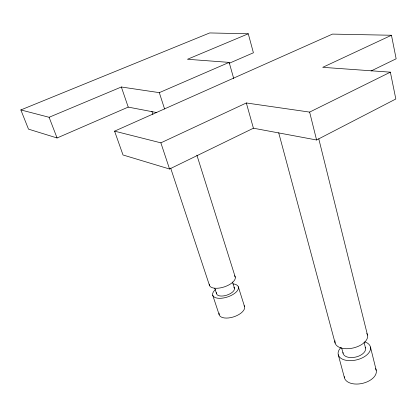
<?xml version="1.0" encoding="UTF-8"?>
<svg xmlns="http://www.w3.org/2000/svg" width="417" height="417" viewBox="0 0 417 417"><rect width="100%" height="100%" fill="white"/><g stroke="black" fill="none" stroke-linecap="round" stroke-linejoin="round"><path stroke-width="0.63" d="M391.459 35.257L332.469 34.1L114.581 131.147L123.01 154.978L169.552 169.015L253.421 128.212L316.586 139.987L395.827 98.991L390.364 72.167L322.737 67.325L391.459 35.257L396.15 58.787L371.078 70.979M114.581 131.147L160.873 142.843L246.332 102.973L309.628 112.1L390.364 72.167M156.818 112.574L128.222 107.101L57.072 137.975L28.497 129.14L20.85 109.937L49.102 117.281L121.342 86.997L159.304 92.647L229.142 62.388L233.718 78.516M229.058 63.348L253.406 52.782L248.277 33.787L209.72 32.938L20.85 109.937M248.277 33.787L187.483 59.271L229.142 62.388M49.102 117.281L57.072 137.975M121.342 86.997L128.222 107.101M151.887 111.339L152.909 114.425M170.662 168.098L209.438 285.306M212.701 295.173L219.17 314.731M160.873 142.843L169.552 169.015M214.755 288.241L216.569 293.75M159.304 92.647L164.585 108.957M232.509 282.033L234.469 288.199M196.887 155.155L235.261 277.096M238.315 286.776L244.482 306.386M246.332 102.973L253.421 128.212M278.692 132.752L335.138 343.113M338.26 354.768L344.452 377.833M341.622 347.825L343.076 353.293M364.093 342.451L365.485 347.981M309.628 112.1L316.586 139.987M318.765 138.772L367.492 335.091M370.463 347.074L376.233 370.322M375.555 368.618A16.331 9.669 -13 0 1 363.134 383.218A16.331 9.669 -13 0 1 344.26 376.64M364.745 341.846A16.555 9.362 -13.3 0 1 367.153 354.648A16.555 9.362 -13.3 0 1 344.76 360.017A16.555 9.362 -13.3 0 1 340.887 347.564M366.788 333.485A16.67 9.2 -13.4 0 1 353.194 347.986A16.67 9.2 -13.4 0 1 334.992 340.798M365.188 347.215A11.514 6.51 -13.3 0 1 355.821 357.051A11.514 6.51 -13.3 0 1 342.988 352.48M244.112 305.661A13.328 6.463 -18.3 0 1 233.051 317.05A13.328 6.463 -18.3 0 1 219.123 313.058M232.806 283.862A13.48 6.229 -18.2 0 1 236.048 292.192A13.48 6.229 -18.2 0 1 217.684 298.207A13.48 6.229 -18.2 0 1 215.464 289.544M234.505 275.746A13.553 6.104 -18.2 0 1 224.367 286.86A13.553 6.104 -18.2 0 1 209.318 284.144M233.911 287.245A9.377 4.332 -18.2 0 1 226.551 295.241A9.377 4.332 -18.2 0 1 216.621 292.609"/></g></svg>
